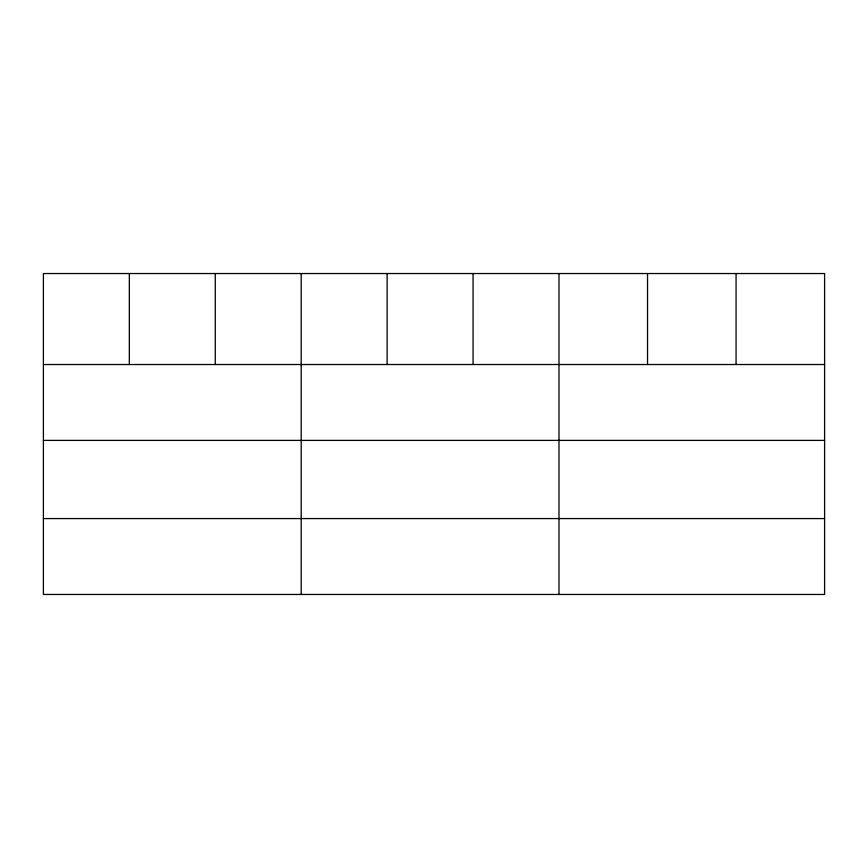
<?xml version="1.0" encoding="UTF-8"?>
<svg xmlns="http://www.w3.org/2000/svg" width="868" height="868" viewBox="0 0 868 868"><rect width="100%" height="100%" fill="white"/><g stroke="black" fill="none" stroke-linecap="round" stroke-linejoin="round"><path stroke-width="1.3" d="M824.6 440.391L824.6 273.539L43.4 273.539L43.4 594.461L824.6 594.461L824.6 440.391L43.4 440.391M43.4 364.517L824.6 364.517M43.4 518.576L824.6 518.576M736.064 273.539L736.064 364.517M647.528 273.539L647.528 364.517M558.992 273.539L558.992 594.461M473.06 273.539L473.06 364.517M387.128 273.539L387.128 364.517M301.196 273.539L301.196 594.461M215.264 273.539L215.264 364.517M129.332 273.539L129.332 364.517"/></g></svg>
